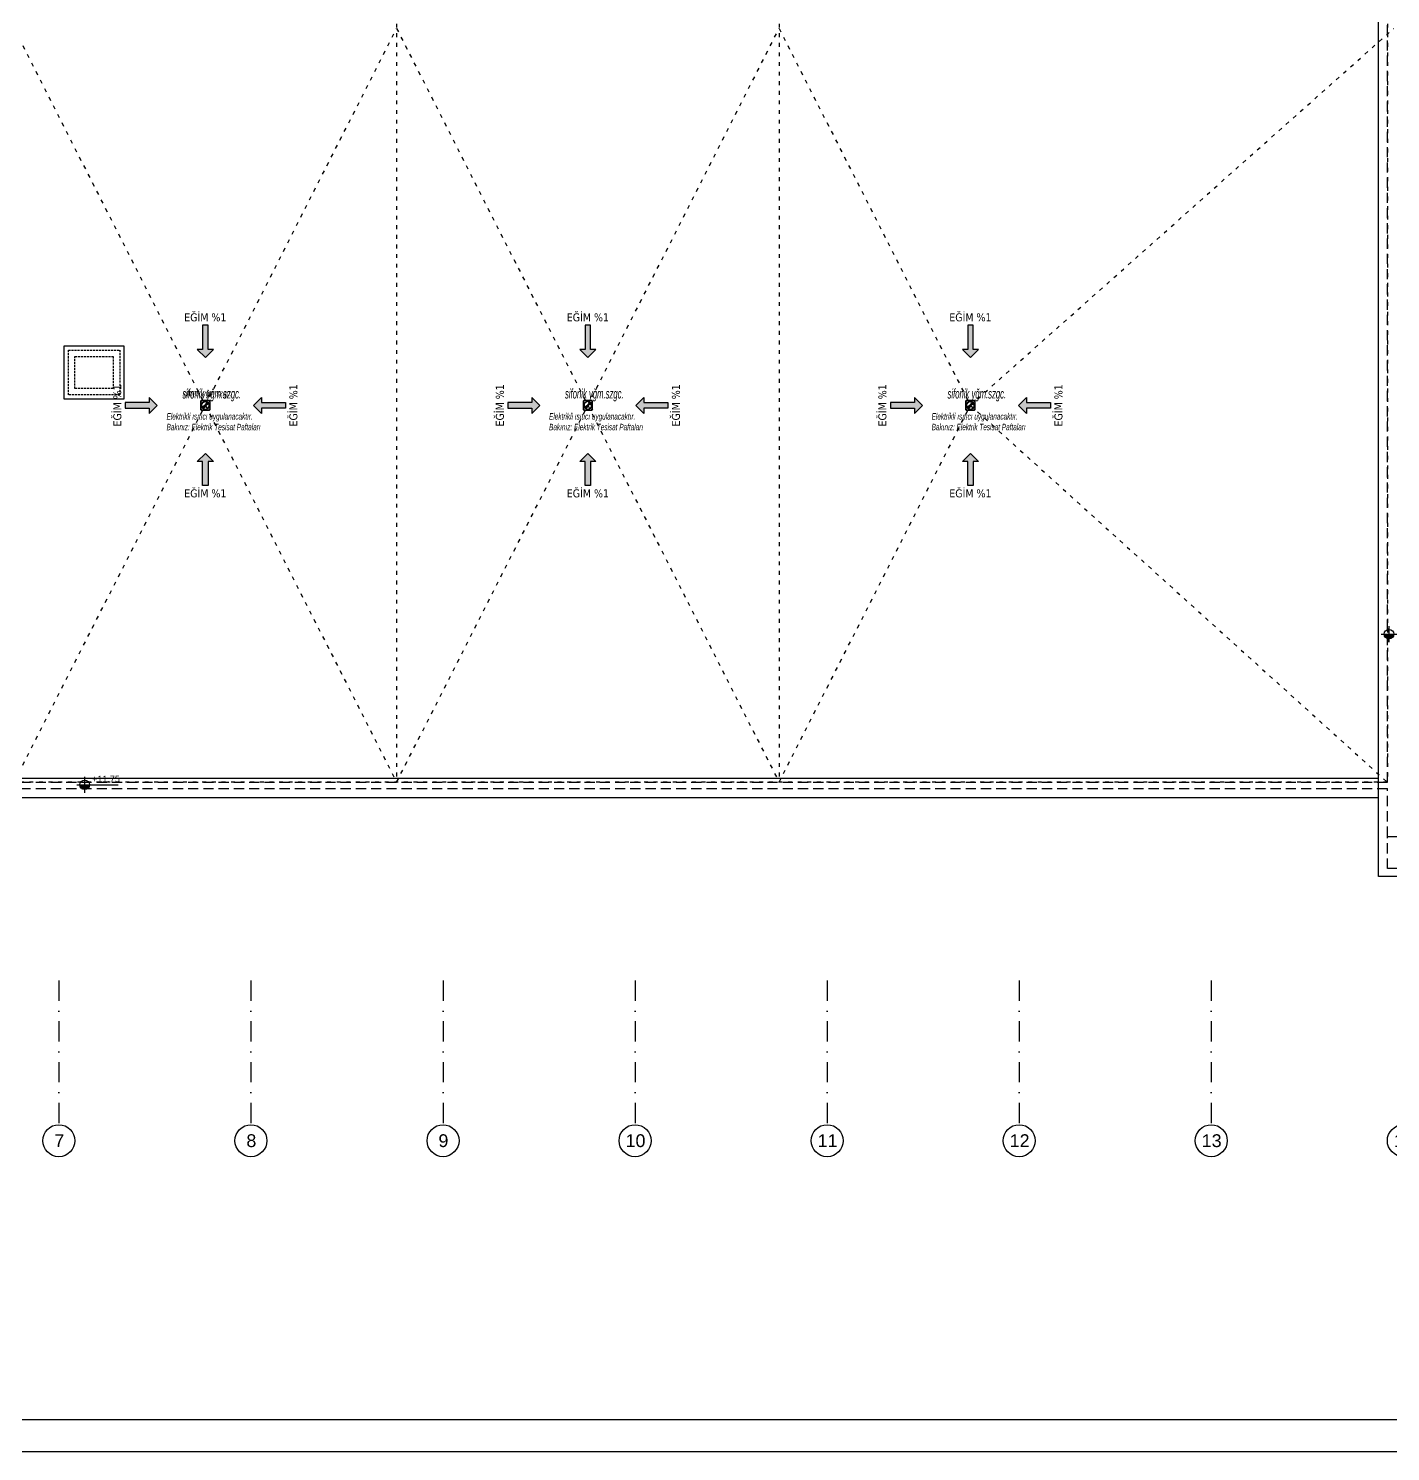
# Model space of a CAD drawing. Header units: centimetres. Extents: x 372964 to 529194, y 28783 to 59011.
# Drawn here: x 382005 to 386260, y 30011 to 34458 of the extents above; entities that cross this region are included whole.
import ezdxf
from ezdxf.enums import TextEntityAlignment as Align

# ---------------------------------------------------------------- set-up
doc = ezdxf.new("R2010")
doc.units = ezdxf.units.CM
for name, pattern in [('ACAD_ISO03W100', [30, 12, -18]), ('DASHDOT', [25.4, 12.7, -6.35, 0, -6.35]), ('HIDDEN', [9.525, 6.35, -3.175])]:
    doc.linetypes.add(name, pattern=pattern)
doc.layers.get('0').update_dxf_attribs({"lineweight": 9})
for name, color, linetype, lineweight in [('0-KRCN-MİMARİ-220526', 8, 'Continuous', 9), ('0-KRCN-SHT-YAZI-ÇAP-PİSSU', 41, 'Continuous', 30), ('0-KRCN-Z-ANTET', 71, 'Continuous', 30), ('GEB-BEZUG', 8, 'Continuous', 25)]:
    doc.layers.add(name, color=color, linetype=linetype, lineweight=lineweight)
for name, color, linetype in [('AS_GOR', 8, 'Continuous'), ('AS_OLC_AKS', 8, 'Continuous'), ('AS_SMB_KOT', 8, 'Continuous'), ('AS_TA_HIDDEN', 8, 'HIDDEN'), ('AS_TES_SUZGEC', 171, 'Continuous'), ('AS_YAZI_EGIM', 8, 'Continuous')]:
    doc.layers.add(name, color=color, linetype=linetype)
doc.styles.add('_yazı-50', font='arial.ttf')
doc.styles.add('TAHOMA', font='tahoma.ttf')
doc.styles.add('ÇAP-2', font='ARIALNBI.TTF')

# ---------------------------------------------------------------- blocks, each defined once
blk = doc.blocks.new('axis baloon')
blk.add_circle((0, 0), 50)
at = {"style": '_yazı-50'}
blk.add_attdef('AXE', text='', height=40, dxfattribs=at).set_placement((0, 0), align=Align.MIDDLE_CENTER)
blk = doc.blocks.new('Aks_P')
at = {"layer": 'AS_OLC_AKS', "linetype": 'DASHDOT', "ltscale": 5}
for points in [[(4020, -5300), (4020, -5750)], [(4620, -5300), (4620, -5750)], [(5220, -5300), (5220, -5750)], [(5820, -5300), (5820, -5750)], [(6420, -5300), (6420, -5750)], [(7020, -5300), (7020, -5750)], [(7620, -5300), (7620, -5750)]]:
    blk.add_lwpolyline(points, dxfattribs=at)
at = {"layer": 'AS_OLC_AKS'}
ref = blk.add_blockref('axis baloon', (4020, -5800), dxfattribs=at)
ref.add_attrib('AXE', '7', dxfattribs={"layer": '0', "height": 40, "style": '_yazı-50'}).set_placement((4021.3, -5800), align=Align.MIDDLE_CENTER)
ref = blk.add_blockref('axis baloon', (4620, -5800), dxfattribs=at)
ref.add_attrib('AXE', '8', dxfattribs={"layer": '0', "height": 40, "style": '_yazı-50'}).set_placement((4621.3, -5800), align=Align.MIDDLE_CENTER)
ref = blk.add_blockref('axis baloon', (5220, -5800), dxfattribs=at)
ref.add_attrib('AXE', '9', dxfattribs={"layer": '0', "height": 40, "style": '_yazı-50'}).set_placement((5221.3, -5800), align=Align.MIDDLE_CENTER)
ref = blk.add_blockref('axis baloon', (5820, -5800), dxfattribs=at)
ref.add_attrib('AXE', '10', dxfattribs={"layer": '0', "height": 40, "style": '_yazı-50'}).set_placement((5821.3, -5800), align=Align.MIDDLE_CENTER)
ref = blk.add_blockref('axis baloon', (6420, -5800), dxfattribs=at)
ref.add_attrib('AXE', '11', dxfattribs={"layer": '0', "height": 40, "style": '_yazı-50'}).set_placement((6421.3, -5800), align=Align.MIDDLE_CENTER)
ref = blk.add_blockref('axis baloon', (7020, -5800), dxfattribs=at)
ref.add_attrib('AXE', '12', dxfattribs={"layer": '0', "height": 40, "style": '_yazı-50'}).set_placement((7021.3, -5800), align=Align.MIDDLE_CENTER)
ref = blk.add_blockref('axis baloon', (7620, -5800), dxfattribs=at)
ref.add_attrib('AXE', '13', dxfattribs={"layer": '0', "height": 40, "style": '_yazı-50'}).set_placement((7621.3, -5800), align=Align.MIDDLE_CENTER)
ref = blk.add_blockref('axis baloon', (8220, -5800), dxfattribs=at)
ref.add_attrib('AXE', '14', dxfattribs={"layer": '0', "height": 40, "style": '_yazı-50'}).set_placement((8221.3, -5800), align=Align.MIDDLE_CENTER)
blk = doc.blocks.new('STR_R')
at = {"layer": 'AS_TA_HIDDEN', "linetype": 'HIDDEN', "ltscale": 5}
for p, q in [((8050, -4680), (8050, -1945)), ((-30, -4680), (8050, -4680)), ((-30, -4700), (8050, -4700)), ((8070, -4950), (8050, -4950))]:
    blk.add_line(p, q, dxfattribs=at)
at = {"layer": 'AS_TA_HIDDEN'}
for points in [[(3930, -3330), (4090, -3330), (4090, -3470), (3930, -3470)], [(3950, -3350), (4070, -3350), (4070, -3450), (3950, -3450)]]:
    blk.add_lwpolyline(points, close=True, dxfattribs=at)
at = {"layer": 'AS_TA_HIDDEN', "linetype": 'HIDDEN', "ltscale": 5}
for points in [[(8050, -4850), (8050, -4700)], [(8050, -4950), (8050, -4850), (8150, -4850), (8150, -4950), (8070, -4950)]]:
    blk.add_lwpolyline(points, dxfattribs=at)
blk = doc.blocks.new('OPK-03-1_RD')
at = {"layer": 'AS_GOR'}
for points in [[(222, -1778), (222, -2222), (-78, -2222), (-78, -4978), (28, -4978), (28, -4728), (8022, -4728)], [(283, -1778), (283, -2283), (-17, -2283), (-17, -4667), (8022, -4667)], [(8178, -4975), (8022, -4975), (8022, -1932), (8083, -1932)]]:
    blk.add_lwpolyline(points, dxfattribs=at)
blk.add_lwpolyline([(3917, -3317), (4103, -3317), (4103, -3483), (3917, -3483)], close=True, dxfattribs=at)
blk.add_blockref('STR_R', (0, 0))
at = {"layer": 'AS_OLC_AKS'}
blk.add_blockref('Aks_P', (-120, 0), dxfattribs=at)
blk = doc.blocks.new('Einfügepunkt')
at = {"layer": 'GEB-BEZUG'}
for p, q in [((-1, -1), (1, 1)), ((-1, 1), (1, -1))]:
    blk.add_line(p, q, dxfattribs=at)
blk = doc.blocks.new('sifonik-suzgec')
at = {"layer": 'AS_TES_SUZGEC', "ltscale": 25}
for p, q in [((-15, 13), (-13, 15)), ((-15, 13), (-15, -13)), ((-12.9, 0.2), (-13.1, 0)), ((13, 15), (-13, 15)), ((-12.9, 0.2), (-12.2, 0.2)), ((-12.4, 3.5), (-12.6, 3.4)), ((-12.6, 3.4), (-12.5, 3.2)), ((-12.6, 3.4), (-11.9, 3.2)), ((-12.5, 3.2), (-11.8, 3)), ((-12.4, 3.5), (-11.7, 3.3)), ((-12.3, 0), (-12.2, 0.2)), ((-12.2, 0.2), (-11.8, 0.2)), ((-11.9, 3.2), (-11.7, 3.3)), ((-11.8, 3), (-11.9, 3.2)), ((-11.4, 2.9), (-11.8, 3)), ((-11.7, 3.3), (-11.3, 3.2)), ((-10.5, 1.6), (-11.7, 1.7)), ((-11.7, 1.4), (-10.6, 1.2)), ((-11.1, 6.6), (-11.3, 6.5)), ((-11.3, 6.5), (-11.3, 6.3)), ((-11.3, 6.5), (-10.7, 6.2)), ((-11.3, 6.3), (-10.6, 5.9)), ((-11.1, 6.6), (-10.4, 6.2)), ((-11, 4.3), (-9.9, 3.9)), ((-9.8, 4.2), (-10.8, 4.7)), ((-10.7, 6.2), (-10.4, 6.2)), ((-10.6, 5.9), (-10.7, 6.2)), ((-10.3, 5.7), (-10.6, 5.9)), ((-10.6, 1.2), (-10.5, 1.6)), ((-10.4, 6.2), (-10.1, 6.1)), ((-9.9, 3.9), (-9.8, 4.2)), ((-9.5, 7), (-8.5, 6.3)), ((-8.3, 6.6), (-9.3, 7.3)), ((-9.2, 9.2), (-9.2, 9)), ((-9, 9.2), (-9.2, 9.2)), ((-9.2, 9.2), (-8.7, 8.7)), ((-9.2, 9), (-8.7, 8.5)), ((-9, 9.2), (-8.5, 8.7)), ((-8.7, 8.7), (-8.5, 8.7)), ((-8.7, 8.5), (-8.7, 8.7)), ((-8.5, 8.2), (-8.7, 8.5)), ((-8.5, 8.7), (-8.2, 8.5)), ((-8.5, 6.3), (-8.3, 6.6)), ((-7.3, 9.3), (-6.6, 8.3)), ((-6.3, 8.5), (-7, 9.5)), ((-6.5, 11.3), (-6.6, 11.1)), ((-6.6, 11.1), (-6.2, 10.4)), ((-6.6, 8.3), (-6.3, 8.5)), ((-6.5, 11.3), (-6.2, 10.7)), ((-6.3, 11.3), (-6.5, 11.3)), ((-6.3, 11.3), (-5.9, 10.6)), ((-6.2, 10.7), (-5.9, 10.6)), ((-6.2, 10.4), (-6.2, 10.7)), ((-6.1, 10.1), (-6.2, 10.4)), ((-5.9, 10.6), (-5.7, 10.3)), ((-4.7, 10.8), (-4.2, 9.8)), ((-3.9, 9.9), (-4.3, 11)), ((-4.2, 9.8), (-3.9, 9.9)), ((-3.4, 12.6), (-3.5, 12.4)), ((-3.5, 12.4), (-3.3, 11.7)), ((-3.4, 12.6), (-3.2, 11.9)), ((-3.2, 12.5), (-3.4, 12.6)), ((-3.3, 11.7), (-3.2, 11.9)), ((-3.2, 11.3), (-3.3, 11.7)), ((-0.6, 0.6), (-3.3, -1.2)), ((-3.3, -1.3), (-0.5, 0.5)), ((-3.2, 12.5), (-3, 11.8)), ((-3.2, 11.9), (-3, 11.8)), ((-3, 11.8), (-2.9, 11.4)), ((-1.7, 11.7), (-1.6, 10.5)), ((-1.6, 10.5), (-1.2, 10.6)), ((-1.2, 10.6), (-1.4, 11.7)), ((1.8, 4.2), (-0.6, 0.6)), ((-0.6, 0.6), (-0.5, 0.5)), ((-0.5, 0.5), (1.8, 4.1)), ((-0.5, 0.5), (0, 0)), ((0, 13.1), (-0.2, 12.9)), ((-0.2, 12.9), (-0.2, 12.2)), ((-0.2, 12.2), (0, 12.3)), ((-0.2, 11.8), (-0.2, 12.2)), ((0, 13.1), (0, 12.3)), ((0.2, 12.9), (0, 13.1)), ((0, 12.3), (0.2, 12.2)), ((0, 0), (2.6, 2.6)), ((0, 0), (0, 0.2)), ((0.2, 12.9), (0.2, 12.2)), ((0.2, 12.2), (0.2, 11.8)), ((3.3, 1.3), (0.5, -0.5)), ((0.6, -0.6), (3.3, 1.2)), ((1.4, 11.7), (1.2, 10.6)), ((1.2, 10.6), (1.6, 10.5)), ((1.6, 10.5), (1.7, 11.7)), ((1.9, 4.3), (1.8, 4.2)), ((1.8, 4.2), (1.8, 4.1)), ((1.8, 4.2), (1.8, 4.2)), ((1.8, 4.1), (1.8, 4.2)), ((2.6, 2.6), (1.8, 4.2)), ((1.8, 4.1), (2.6, 2.6)), ((3.8, 7.3), (1.9, 4.3)), ((1.9, 4.3), (3.9, 7.2)), ((1.9, 4.2), (1.9, 4.3)), ((1.9, 4.3), (1.9, 4.2)), ((1.9, 4.3), (1.9, 4.3)), ((2.7, 2.7), (1.9, 4.3)), ((1.9, 4.2), (2.7, 2.7)), ((2.6, 2.6), (2.6, 2.6)), ((2.6, 2.6), (2.6, 2.6)), ((2.6, 2.6), (3.3, 1.3)), ((3.3, 1.3), (2.6, 2.6)), ((2.7, 2.7), (7.7, 7.7)), ((2.7, 2.7), (2.7, 2.7)), ((2.7, 2.7), (2.7, 2.7)), ((2.7, 2.7), (3.4, 1.4)), ((3.4, 1.4), (2.7, 2.7)), ((2.9, 11.4), (3, 11.8)), ((3.2, 12.5), (3, 11.8)), ((3, 11.8), (3.2, 11.9)), ((3.4, 12.6), (3.2, 11.9)), ((3.4, 12.6), (3.2, 12.5)), ((3.2, 11.9), (3.3, 11.7)), ((3.3, 11.7), (3.2, 11.3)), ((3.5, 12.4), (3.3, 11.7)), ((3.3, 1.2), (3.5, 1.3)), ((3.3, 1.3), (3.3, 1.3)), ((3.3, 1.2), (3.3, 1.3)), ((3.3, 1.3), (3.3, 1.2)), ((3.5, 12.4), (3.4, 12.6)), ((7.2, 3.9), (3.4, 1.4)), ((3.4, 1.4), (3.4, 1.4)), ((3.5, 1.3), (3.4, 1.4)), ((3.4, 1.4), (3.5, 1.3)), ((3.5, 1.3), (7.3, 3.8)), ((3.8, 7.3), (4.1, 7.7)), ((4.3, 11), (3.9, 9.9)), ((3.9, 9.9), (4.2, 9.8)), ((4.1, 7.7), (5.7, 10.3)), ((4.2, 9.8), (4.7, 10.8)), ((5.7, 10.3), (5.9, 10.5)), ((6.3, 11.3), (5.9, 10.5)), ((5.9, 10.5), (6.1, 10.6)), ((6.5, 11.3), (6.1, 10.6)), ((6.1, 10.6), (6.2, 10.3)), ((6.2, 10.3), (6.1, 10.1)), ((6.6, 11.1), (6.2, 10.3)), ((6.5, 11.3), (6.3, 11.3)), ((6.6, 11.1), (6.5, 11.3)), ((6.6, 9.8), (6.8, 9.9)), ((7.2, 9.3), (7.4, 9.5)), ((7.7, 4.1), (7.3, 3.8)), ((7.7, 9.2), (7.6, 9.1)), ((7.7, 7.7), (8.6, 8.6)), ((7.7, 4.1), (10.3, 5.7)), ((10.3, 5.8), (7.9, 4.3)), ((8.2, 8.5), (8.4, 8.6)), ((9, 9.2), (8.4, 8.6)), ((8.4, 8.6), (8.6, 8.6)), ((8.6, 8.4), (8.5, 8.2)), ((9.2, 9.2), (8.6, 8.6)), ((9.2, 9), (8.6, 8.4)), ((8.6, 8.6), (8.6, 8.4)), ((9.2, 9.2), (9, 9.2)), ((9.1, 7.6), (9.2, 7.7)), ((9.2, 9), (9.2, 9.2)), ((9.3, 7.2), (9.5, 7.4)), ((9.9, 6.8), (9.8, 6.6)), ((10.1, 6.1), (10.3, 6.2)), ((11.1, 6.6), (10.3, 6.2)), ((10.3, 6.2), (10.6, 6.1)), ((10.5, 6), (10.3, 5.8)), ((10.3, 5.7), (10.5, 5.9)), ((10.3, 5.8), (10.3, 5.7)), ((11.3, 6.3), (10.5, 5.9)), ((10.6, 6.1), (10.5, 6)), ((10.5, 5.9), (10.5, 6)), ((11.3, 6.5), (10.6, 6.1)), ((11.3, 6.5), (11.1, 6.6)), ((11.3, 6.3), (11.3, 6.5)), ((11.7, 3.3), (11.3, 3.2)), ((11.4, 2.9), (11.8, 3)), ((12.4, 3.5), (11.7, 3.3)), ((11.9, 3.2), (11.7, 3.3)), ((11.8, 3), (11.9, 3.2)), ((12.5, 3.2), (11.8, 3)), ((12.2, 0.2), (11.8, 0.2)), ((12.6, 3.4), (11.9, 3.2)), ((12.3, 0), (12.2, 0.2)), ((12.9, 0.2), (12.2, 0.2)), ((12.6, 3.4), (12.4, 3.5)), ((12.5, 3.2), (12.6, 3.4)), ((13.1, 0), (12.9, 0.2)), ((13, 15), (15, 13)), ((15, -13), (15, 13)), ((-13, -15), (-15, -13)), ((-13.1, 0), (-12.9, -0.2)), ((-13.1, 0), (-12.3, 0)), ((-13, -15), (13, -15)), ((-12.9, -0.2), (-12.2, -0.2)), ((-12.5, -3.2), (-12.6, -3.4)), ((-12.6, -3.4), (-11.9, -3.2)), ((-12.6, -3.4), (-12.4, -3.5)), ((-12.5, -3.2), (-11.8, -3)), ((-12.4, -3.5), (-11.7, -3.3)), ((-12.2, -0.2), (-12.3, 0)), ((-11.8, -0.2), (-12.2, -0.2)), ((-11.9, -3.2), (-11.8, -3)), ((-11.7, -3.3), (-11.9, -3.2)), ((-11.8, -3), (-11.4, -2.9)), ((-10.6, -1.2), (-11.7, -1.4)), ((-11.7, -1.7), (-10.5, -1.6)), ((-11.3, -3.2), (-11.7, -3.3)), ((-11.3, -6.3), (-10.5, -5.9)), ((-11.3, -6.5), (-10.6, -6.1)), ((-11.3, -6.3), (-11.3, -6.5)), ((-11.3, -6.5), (-11.1, -6.6)), ((-11.1, -6.6), (-10.3, -6.2)), ((-9.9, -3.9), (-11, -4.3)), ((-10.8, -4.7), (-9.8, -4.2)), ((-10.5, -1.6), (-10.6, -1.2)), ((-10.6, -6.1), (-10.5, -5.9)), ((-10.3, -6.2), (-10.6, -6.1)), ((-10.5, -5.9), (-10.3, -5.7)), ((-10.3, -5.7), (-7.7, -4.1)), ((-10.1, -6.1), (-10.3, -6.2)), ((-9.8, -4.2), (-9.9, -3.9)), ((-9.9, -6.8), (-9.8, -6.6)), ((-9.3, -7.2), (-9.5, -7.4)), ((-9.1, -7.6), (-9.2, -7.7)), ((-9.2, -9), (-8.6, -8.4)), ((-9.2, -9.2), (-8.6, -8.6)), ((-9.2, -9), (-9.2, -9.2)), ((-9.2, -9.2), (-9, -9.2)), ((-9, -9.2), (-8.4, -8.6)), ((-8.6, -8.6), (-7.7, -7.7)), ((-8.6, -8.4), (-8.5, -8.2)), ((-8.6, -8.6), (-8.6, -8.4)), ((-8.4, -8.6), (-8.6, -8.6)), ((-8.2, -8.5), (-8.4, -8.6)), ((-7.7, -7.7), (-2.7, -2.7)), ((-7.7, -4.1), (-7.3, -3.8)), ((-7.7, -9.2), (-7.6, -9.1)), ((-7.2, -9.3), (-7.4, -9.5)), ((-3.5, -1.3), (-7.3, -3.8)), ((-7.3, -3.9), (-3.4, -1.4)), ((-6.6, -9.8), (-6.8, -9.9)), ((-6.6, -11.1), (-6.2, -10.3)), ((-6.6, -11.1), (-6.5, -11.3)), ((-6.5, -11.3), (-6.1, -10.6)), ((-6.5, -11.3), (-6.3, -11.3)), ((-6.3, -11.3), (-5.9, -10.5)), ((-6.2, -10.3), (-6.1, -10.1)), ((-6.1, -10.6), (-6.2, -10.3)), ((-6, -10.5), (-6.1, -10.6)), ((-5.8, -10.3), (-6, -10.5)), ((-6, -10.5), (-5.9, -10.5)), ((-5.9, -10.5), (-5.7, -10.3)), ((-4.3, -7.9), (-5.8, -10.3)), ((-5.7, -10.3), (-5.8, -10.3)), ((-5.7, -10.3), (-4.1, -7.7)), ((-3.8, -7.3), (-4.1, -7.7)), ((-1.9, -4.3), (-3.9, -7.3)), ((-3.8, -7.3), (-1.9, -4.3)), ((-3.3, -1.2), (-3.5, -1.3)), ((-3.5, -1.3), (-3.4, -1.4)), ((-3.4, -1.4), (-3.5, -1.3)), ((-3.5, -12.4), (-3.3, -11.7)), ((-3.5, -12.4), (-3.4, -12.6)), ((-3.4, -1.4), (-3.4, -1.4)), ((-2.7, -2.7), (-3.4, -1.4)), ((-3.4, -1.4), (-2.7, -2.7)), ((-3.4, -12.6), (-3.2, -11.9)), ((-3.4, -12.6), (-3.2, -12.5)), ((-3.3, -1.3), (-3.3, -1.2)), ((-3.3, -1.2), (-3.3, -1.3)), ((-3.3, -1.3), (-3.3, -1.3)), ((-2.6, -2.6), (-3.3, -1.3)), ((-3.3, -1.3), (-2.6, -2.6)), ((-3.2, -11.3), (-3.3, -11.7)), ((-3.3, -11.7), (-3.2, -11.9)), ((-3.2, -11.9), (-3, -11.8)), ((-3.2, -12.5), (-3, -11.8)), ((-3, -11.8), (-2.9, -11.4)), ((-2.7, -2.7), (-2.7, -2.7)), ((-2.7, -2.7), (-1.9, -4.3)), ((-1.9, -4.2), (-2.7, -2.7)), ((-2.7, -2.7), (-2.7, -2.7)), ((-2.6, -2.6), (0, 0)), ((-2.6, -2.6), (-2.6, -2.6)), ((-2.6, -2.6), (-1.8, -4.2)), ((-1.8, -4.1), (-2.6, -2.6)), ((-2.6, -2.6), (-2.6, -2.6)), ((-1.9, -4.3), (-1.8, -4.2)), ((-1.9, -4.2), (-1.9, -4.3)), ((-1.9, -4.3), (-1.9, -4.2)), ((-1.9, -4.3), (-1.9, -4.3)), ((0.5, -0.5), (-1.8, -4.1)), ((-1.8, -4.2), (0.6, -0.6)), ((-1.8, -4.2), (-1.8, -4.1)), ((-1.8, -4.1), (-1.8, -4.2)), ((-1.8, -4.2), (-1.8, -4.2)), ((0, 0), (-0.3, 0)), ((-0.2, -11.8), (-0.2, -12.2)), ((-0.2, -12.2), (0, -12.3)), ((-0.2, -12.9), (-0.2, -12.2)), ((-0.2, -12.9), (0, -13.1)), ((0, 0), (0.5, -0.5)), ((0, 0), (0.2, 0)), ((0, 0), (0, -0.3)), ((0, -12.3), (0.2, -12.2)), ((0, -13.1), (0, -12.3)), ((0, -13.1), (0.2, -12.9)), ((0.2, -12.2), (0.2, -11.8)), ((0.2, -12.9), (0.2, -12.2)), ((0.6, -0.6), (0.5, -0.5)), ((2.9, -11.4), (3, -11.8)), ((3, -11.8), (3.2, -11.9)), ((3.2, -12.5), (3, -11.8)), ((3.3, -11.7), (3.2, -11.3)), ((3.2, -11.9), (3.3, -11.7)), ((3.4, -12.6), (3.2, -11.9)), ((3.2, -12.5), (3.4, -12.6)), ((3.5, -12.4), (3.3, -11.7)), ((3.4, -12.6), (3.5, -12.4)), ((5.7, -10.3), (5.9, -10.6)), ((5.9, -10.6), (6.2, -10.7)), ((6.3, -11.3), (5.9, -10.6)), ((6.2, -10.4), (6.1, -10.1)), ((6.2, -10.7), (6.2, -10.4)), ((6.6, -11.1), (6.2, -10.4)), ((6.5, -11.3), (6.2, -10.7)), ((6.3, -11.3), (6.5, -11.3)), ((6.5, -11.3), (6.6, -11.1)), ((8.2, -8.5), (8.5, -8.7)), ((8.7, -8.5), (8.5, -8.2)), ((8.5, -8.7), (8.7, -8.7)), ((9, -9.2), (8.5, -8.7)), ((8.7, -8.7), (8.7, -8.5)), ((9.2, -9), (8.7, -8.5)), ((9.2, -9.2), (8.7, -8.7)), ((9, -9.2), (9.2, -9.2)), ((9.2, -9.2), (9.2, -9)), ((10.1, -6.1), (10.4, -6.2)), ((10.6, -5.9), (10.3, -5.7)), ((10.4, -6.2), (10.7, -6.2)), ((11.1, -6.6), (10.4, -6.2)), ((10.7, -6.2), (10.6, -5.9)), ((11.3, -6.3), (10.6, -5.9)), ((11.3, -6.5), (10.7, -6.2)), ((11.1, -6.6), (11.3, -6.5)), ((11.3, -3.2), (11.7, -3.3)), ((11.3, -6.5), (11.3, -6.3)), ((11.8, -3), (11.4, -2.9)), ((11.7, -3.3), (11.9, -3.2)), ((12.4, -3.5), (11.7, -3.3)), ((11.8, -0.2), (12.2, -0.2)), ((11.9, -3.2), (11.8, -3)), ((12.5, -3.2), (11.8, -3)), ((12.6, -3.4), (11.9, -3.2)), ((12.2, -0.2), (12.3, 0)), ((12.9, -0.2), (12.2, -0.2)), ((13.1, 0), (12.3, 0)), ((12.4, -3.5), (12.6, -3.4)), ((12.6, -3.4), (12.5, -3.2)), ((12.9, -0.2), (13.1, 0)), ((15, -13), (13, -15))]:
    blk.add_line(p, q, dxfattribs=at)
for centre, radius in [((0, 0), 13.1), ((-12.5, 12.5), 0.3), ((12.5, 12.5), 0.3), ((-12.5, -12.5), 0.3), ((12.5, -12.5), 0.3)]:
    blk.add_circle(centre, radius, dxfattribs=at)
for centre, radius, start, end in [((0, 0), 12.9, 165.8007, 179.1993), ((0, 0), 12.6, 165.8198, 179.1802), ((0, 0), 12.9, 150.8007, 164.1993), ((0, 0), 12.6, 150.8198, 164.1802), ((0, 0), 12.1, 165.8539, 179.1461), ((0, 0), 12, 165.8607, 179.1393), ((0, 0), 11.8, 165.8753, 179.1247), ((0, 0), 11.8, 171.6247, 173.3753), ((0, 0), 12.1, 150.8539, 164.1461), ((0, 0), 12, 150.8607, 164.1393), ((0, 0), 11.8, 150.8753, 164.1247), ((0, 0), 12.9, 135.8007, 149.1993), ((0, 0), 11.8, 156.6247, 158.3753), ((0, 0), 12.6, 135.8198, 149.1802), ((0, 0), 12.1, 135.8539, 149.1461), ((0, 0), 12, 135.8607, 149.1393), ((0, 0), 11.8, 135.8753, 149.1247), ((0, 0), 11.8, 141.6247, 143.3753), ((0, 0), 12.9, 120.8007, 134.1993), ((0, 0), 12.6, 120.8198, 134.1802), ((0, 0), 12.1, 120.8539, 134.1461), ((0, 0), 12, 120.8607, 134.1393), ((0, 0), 11.8, 120.8753, 134.1247), ((0, 0), 11.8, 126.6247, 128.3753), ((0, 0), 12.9, 105.8007, 119.1993), ((0, 0), 12.6, 105.8198, 119.1802), ((0, 0), 12.1, 105.8539, 119.1461), ((0, 0), 12, 105.8607, 119.1393), ((0, 0), 11.8, 105.8753, 119.1247), ((0, 0), 11.8, 111.6247, 113.3753), ((0, 0), 12.9, 90.8007, 104.1993), ((0, 0), 12.6, 90.8198, 104.1802), ((0, 0), 12.1, 90.8539, 104.1461), ((0, 0), 12, 90.8607, 104.1393), ((0, 0), 11.8, 90.8753, 104.1247), ((0, 0), 11.8, 96.6247, 98.3753), ((0, 0), 12.9, 75.8007, 89.1993), ((0, 0), 12.6, 75.8198, 89.1802), ((0, 0), 12.1, 75.8539, 89.1461), ((0, 0), 12, 75.8607, 89.1393), ((0, 0), 11.8, 75.8753, 89.1247), ((0, 0), 11.8, 81.6247, 83.3753), ((0, 0), 11.8, 60.8753, 74.1247), ((0, 0), 12.1, 60.8539, 74.1461), ((0, 0), 12, 60.8607, 74.1393), ((0, 0), 12.6, 60.8198, 74.1802), ((0, 0), 12.9, 60.8007, 74.1993), ((5.9, 5.9), 2.58, 45, 135.7807), ((0, 0), 11.8, 66.6247, 68.3753), ((0, 0), 11.8, 45.8753, 59.1247), ((0, 0), 12.1, 45.8539, 59.1461), ((0, 0), 12, 55.6693, 59.1393), ((0, 0), 12.6, 45.8198, 59.1802), ((0, 0), 12.9, 45.8007, 59.1993), ((0, 0), 12, 52.1808, 55.6693), ((0, 0), 12, 45.8607, 50.069), ((5.9, 5.9), 2.58, 321.1789, 45), ((5.9, 5.9), 2.58, 314.2193, 321.1789), ((0, 0), 11.8, 30.8753, 44.1247), ((0, 0), 12, 39.931, 44.1393), ((0, 0), 12.1, 30.8539, 44.1461), ((0, 0), 12.6, 30.8198, 44.1802), ((0, 0), 12.9, 30.8007, 44.1993), ((0, 0), 12, 34.3307, 37.8192), ((0, 0), 12, 30.8607, 34.3307), ((0, 0), 11.8, 15.8753, 29.1247), ((0, 0), 12, 15.8607, 29.1393), ((0, 0), 12.1, 15.8539, 29.1461), ((0, 0), 12.6, 15.8198, 29.1802), ((0, 0), 12.9, 15.8007, 29.1993), ((0, 0), 11.8, 0.8753, 14.1247), ((0, 0), 12, 0.8607, 14.1393), ((0, 0), 12.1, 0.8539, 14.1461), ((0, 0), 12.6, 0.8198, 14.1802), ((0, 0), 12.9, 0.8007, 14.1993), ((0, 0), 12.9, 180.8007, 194.1993), ((0, 0), 12.6, 180.8198, 194.1802), ((0, 0), 12.9, 195.8007, 209.1993), ((0, 0), 12.1, 180.8539, 194.1461), ((0, 0), 12.6, 195.8198, 209.1802), ((0, 0), 12, 180.8607, 194.1393), ((0, 0), 11.8, 180.8753, 194.1247), ((0, 0), 11.8, 186.6247, 188.3753), ((0, 0), 12.1, 195.8539, 209.1461), ((0, 0), 12, 195.8607, 209.1393), ((0, 0), 11.8, 195.8753, 209.1247), ((0, 0), 12.9, 210.8007, 224.1993), ((0, 0), 11.8, 201.6247, 203.3753), ((0, 0), 12.6, 210.8198, 224.1802), ((0, 0), 12.1, 210.8539, 224.1461), ((0, 0), 12, 210.8607, 214.3307), ((0, 0), 11.8, 210.8753, 224.1247), ((0, 0), 12, 214.3307, 217.8192), ((0, 0), 12, 219.931, 224.1393), ((0, 0), 12.9, 225.8007, 239.1993), ((0, 0), 12.6, 225.8198, 239.1802), ((-5.9, -5.9), 2.58, 134.2193, 225), ((0, 0), 12, 225.8607, 230.069), ((0, 0), 12.1, 225.8539, 239.1461), ((0, 0), 11.8, 225.8753, 239.1247), ((-5.9, -5.9), 2.58, 225, 308.8211), ((0, 0), 12, 232.1808, 235.6693), ((0, 0), 12, 235.6693, 239.1393), ((0, 0), 12.9, 240.8007, 254.1993), ((0, 0), 12.6, 240.8198, 254.1802), ((0, 0), 12.1, 240.8539, 254.1461), ((0, 0), 12, 240.8607, 254.1393), ((0, 0), 11.8, 240.8753, 254.1247), ((-5.9, -5.9), 2.58, 308.8211, 315.7807), ((0, 0), 12.9, 255.8007, 269.1993), ((0, 0), 12.6, 255.8198, 269.1802), ((0, 0), 12.1, 255.8539, 269.1461), ((0, 0), 11.8, 255.8753, 269.1247), ((0, 0), 12, 255.8607, 269.1393), ((0, 0), 11.8, 270.8753, 284.1247), ((0, 0), 12, 270.8607, 284.1393), ((0, 0), 12.1, 270.8539, 284.1461), ((0, 0), 12.6, 270.8198, 284.1802), ((0, 0), 12.9, 270.8007, 284.1993), ((0, 0), 11.8, 285.8753, 299.1247), ((0, 0), 12, 285.8607, 299.1393), ((0, 0), 12.1, 285.8539, 299.1461), ((0, 0), 12.6, 285.8198, 299.1802), ((0, 0), 12.9, 285.8007, 299.1993), ((0, 0), 11.8, 300.8753, 314.1247), ((0, 0), 12, 300.8607, 314.1393), ((0, 0), 12.1, 300.8539, 314.1461), ((0, 0), 12.6, 300.8198, 314.1802), ((0, 0), 12.9, 300.8007, 314.1993), ((0, 0), 11.8, 315.8753, 329.1247), ((0, 0), 12, 315.8607, 329.1393), ((0, 0), 12.1, 315.8539, 329.1461), ((0, 0), 12.6, 315.8198, 329.1802), ((0, 0), 12.9, 315.8007, 329.1993), ((0, 0), 11.8, 330.8753, 344.1247), ((0, 0), 12, 330.8607, 344.1393), ((0, 0), 12.1, 330.8539, 344.1461), ((0, 0), 12.6, 330.8198, 344.1802), ((0, 0), 12.9, 330.8007, 344.1993), ((0, 0), 11.8, 345.8753, 359.1247), ((0, 0), 12, 345.8607, 359.1393), ((0, 0), 12.1, 345.8539, 359.1461), ((0, 0), 12.6, 345.8198, 359.1802), ((0, 0), 12.9, 345.8007, 359.1993)]:
    blk.add_arc(centre, radius, start, end, dxfattribs=at)
for points, knots in [([(7.7, 7.7), (7.6, 7.8), (7.5, 7.9), (7.1, 8.2), (6.8, 8.3), (6.2, 8.4), (5.9, 8.5), (5.6, 8.4), (5.4, 8.4), (5.2, 8.3), (4.7, 8.2), (4.6, 8.1), (4.3, 7.9), (4.1, 7.7), (3.9, 7.5), (3.9, 7.4), (3.8, 7.3)], [-0.783062, -0.783062, -0.783062, -0.783062, -0.634163, -0.634163, -0.192454, -0.192454, 0.106051, 0.106051, 0.106051, 0.404556, 0.404556, 0.625445, 0.625445, 0.846335, 0.846335, 0.994853, 0.994853, 0.994853, 0.994853]), ([(3.8, 7.3), (3.8, 7.3), (3.8, 7.3), (3.8, 7.3), (3.8, 7.3), (3.8, 7.3)], [0.994853329, 0.994853329, 0.994853329, 0.994853329, 0.995833954, 0.995833954, 0.996814579, 0.996814579, 0.996814579, 0.996814579]), ([(3.9, 7.3), (3.9, 7.4), (4, 7.5), (4.2, 7.7), (4.3, 7.8), (4.6, 8), (4.8, 8.1), (5.2, 8.3), (5.4, 8.3), (5.7, 8.4), (5.9, 8.4), (6.1, 8.4), (6.7, 8.3), (7.1, 8.1), (7.5, 7.8), (7.6, 7.7), (7.7, 7.7)], [-0.994853, -0.994853, -0.994853, -0.994853, -0.846335, -0.846335, -0.625445, -0.625445, -0.404556, -0.404556, -0.106051, -0.106051, -0.106051, 0.192454, 0.192454, 0.634163, 0.634163, 0.784802, 0.784802, 0.784802, 0.784802]), ([(3.9, 7.2), (3.9, 7.2), (3.9, 7.2), (3.9, 7.3), (3.9, 7.3), (3.9, 7.3)], [-0.996814579, -0.996814579, -0.996814579, -0.996814579, -0.995833954, -0.995833954, -0.994853329, -0.994853329, -0.994853329, -0.994853329]), ([(7.7, 7.7), (7.7, 7.6), (7.8, 7.5), (8, 7.2), (8.1, 7.1), (8.2, 6.7), (8.3, 6.6), (8.4, 6.1), (8.4, 5.9), (8.4, 5.7), (8.3, 5.4), (8.3, 5.2), (8, 4.6), (7.8, 4.3), (7.5, 4), (7.4, 3.9), (7.3, 3.9)], [2.356791, 2.356791, 2.356791, 2.356791, 2.50743, 2.50743, 2.728284, 2.728284, 2.949139, 2.949139, 3.247644, 3.247644, 3.247644, 3.546149, 3.546149, 3.987927, 3.987927, 4.136446, 4.136446, 4.136446, 4.136446]), ([(7.3, 3.8), (7.4, 3.9), (7.5, 3.9), (7.9, 4.3), (8.1, 4.6), (8.3, 5.2), (8.4, 5.4), (8.4, 5.6), (8.5, 5.9), (8.4, 6.2), (8.4, 6.6), (8.3, 6.8), (8.2, 7.1), (8.1, 7.3), (7.9, 7.5), (7.8, 7.6), (7.7, 7.7)], [-4.136446, -4.136446, -4.136446, -4.136446, -3.987927, -3.987927, -3.546149, -3.546149, -3.247644, -3.247644, -3.247644, -2.949139, -2.949139, -2.728284, -2.728284, -2.50743, -2.50743, -2.358531, -2.358531, -2.358531, -2.358531]), ([(7.7, 7.7), (7.7, 7.7), (7.7, 7.7), (7.7, 7.7), (7.7, 7.7), (7.7, 7.7)], [-0.1161431, -0.1161431, -0.1161431, -0.1161431, -0.0580714, -0.0580714, 0, 0, 0, 0]), ([(-7.3, -3.8), (-7.4, -3.9), (-7.5, -3.9), (-7.9, -4.3), (-8.1, -4.6), (-8.3, -5.2), (-8.4, -5.4), (-8.4, -5.6), (-8.5, -5.9), (-8.4, -6.2), (-8.4, -6.6), (-8.3, -6.8), (-8.2, -7.1), (-8.1, -7.3), (-7.9, -7.5), (-7.8, -7.6), (-7.7, -7.7)], [-4.136446, -4.136446, -4.136446, -4.136446, -3.987927, -3.987927, -3.546149, -3.546149, -3.247644, -3.247644, -3.247644, -2.949139, -2.949139, -2.728284, -2.728284, -2.50743, -2.50743, -2.358531, -2.358531, -2.358531, -2.358531]), ([(-7.7, -7.7), (-7.7, -7.6), (-7.8, -7.5), (-8, -7.2), (-8.1, -7.1), (-8.2, -6.7), (-8.3, -6.6), (-8.4, -6.1), (-8.4, -5.9), (-8.4, -5.7), (-8.3, -5.4), (-8.3, -5.2), (-8, -4.6), (-7.8, -4.3), (-7.5, -4), (-7.4, -3.9), (-7.3, -3.9)], [2.356791, 2.356791, 2.356791, 2.356791, 2.50743, 2.50743, 2.728284, 2.728284, 2.949139, 2.949139, 3.247644, 3.247644, 3.247644, 3.546149, 3.546149, 3.987927, 3.987927, 4.136446, 4.136446, 4.136446, 4.136446]), ([(-7.7, -7.7), (-7.6, -7.8), (-7.5, -7.9), (-7.1, -8.2), (-6.8, -8.3), (-6.2, -8.4), (-5.9, -8.5), (-5.6, -8.4), (-5.4, -8.4), (-5.2, -8.3), (-4.7, -8.2), (-4.6, -8.1), (-4.3, -7.9), (-4.1, -7.7), (-3.9, -7.5), (-3.9, -7.4), (-3.8, -7.3)], [-0.783062, -0.783062, -0.783062, -0.783062, -0.634163, -0.634163, -0.192454, -0.192454, 0.106051, 0.106051, 0.106051, 0.404556, 0.404556, 0.625445, 0.625445, 0.846335, 0.846335, 0.994853, 0.994853, 0.994853, 0.994853]), ([(-3.9, -7.3), (-3.9, -7.4), (-4, -7.5), (-4.2, -7.7), (-4.3, -7.8), (-4.6, -8), (-4.8, -8.1), (-5.2, -8.3), (-5.4, -8.3), (-5.7, -8.4), (-5.9, -8.4), (-6.1, -8.4), (-6.7, -8.3), (-7.1, -8.1), (-7.5, -7.8), (-7.6, -7.7), (-7.7, -7.7)], [-0.994853, -0.994853, -0.994853, -0.994853, -0.846335, -0.846335, -0.625445, -0.625445, -0.404556, -0.404556, -0.106051, -0.106051, -0.106051, 0.192454, 0.192454, 0.634163, 0.634163, 0.784802, 0.784802, 0.784802, 0.784802]), ([(-7.7, -7.7), (-7.7, -7.7), (-7.7, -7.7), (-7.7, -7.7), (-7.7, -7.7), (-7.7, -7.7)], [0, 0, 0, 0, 0.0580714, 0.0580714, 0.1161431, 0.1161431, 0.1161431, 0.1161431]), ([(-3.9, -7.3), (-3.9, -7.3), (-3.9, -7.3), (-3.9, -7.3), (-3.9, -7.3), (-3.9, -7.3)], [-0.996814579, -0.996814579, -0.996814579, -0.996814579, -0.995833954, -0.995833954, -0.994853329, -0.994853329, -0.994853329, -0.994853329]), ([(-3.8, -7.3), (-3.8, -7.3), (-3.8, -7.3), (-3.8, -7.3), (-3.8, -7.3), (-3.8, -7.3)], [0.994853329, 0.994853329, 0.994853329, 0.994853329, 0.995833954, 0.995833954, 0.996814579, 0.996814579, 0.996814579, 0.996814579])]:
    blk.add_open_spline(points, degree=3, knots=knots, dxfattribs=at)
for points in [[(7.3, 3.9), (7.3, 3.9), (7.2, 3.9), (7.2, 3.9)], [(7.3, 3.8), (7.3, 3.8), (7.3, 3.8), (7.3, 3.8)], [(-7.3, -3.8), (-7.3, -3.8), (-7.3, -3.8), (-7.3, -3.8)], [(-7.3, -3.9), (-7.3, -3.9), (-7.3, -3.9), (-7.3, -3.9)]]:
    blk.add_open_spline(points, degree=3, dxfattribs=at)
at = {"ltscale": 25, "xscale": 0.1000000000000008, "yscale": 0.1000000000000008, "zscale": 0.1000000000000008}
blk.add_blockref('Einfügepunkt', (0, 0), dxfattribs=at)
at = {"layer": '0-KRCN-SHT-YAZI-ÇAP-PİSSU', "insert": (-71.5, 51.4), "char_height": 30, "width": 490.477, "attachment_point": 1, "style": 'ÇAP-2'}
blk.add_mtext('{\\W0.7;sifonik yğm.szgc.}', dxfattribs=at)
blk = doc.blocks.new('*U138')
at = {"transparency": 33554559}
blk.add_hatch(color=256, dxfattribs=at).paths.add_polyline_path([(0, 0), (25, 25), (8.5, 25), (8.5, 100), (-8.5, 100), (-8.5, 25), (-25, 25)])
at = {"linetype": 'Continuous'}
blk.add_lwpolyline([(0, 0), (25, 25), (8.5, 25), (8.5, 100), (-8.5, 100), (-8.5, 25), (-25, 25)], close=True, dxfattribs=at)
at = {"linetype": 'Continuous', "style": 'TAHOMA'}
blk.add_attdef('EGIM', text='', height=25, dxfattribs=at).set_placement((0, 125), align=Align.MIDDLE_CENTER)
blk = doc.blocks.new('*U139')
at = {"transparency": 33554559}
blk.add_hatch(color=256, dxfattribs=at).paths.add_polyline_path([(0, 0), (-25, 25), (-25, 8.5), (-100, 8.5), (-100, -8.5), (-25, -8.5), (-25, -25)])
at = {"linetype": 'Continuous'}
blk.add_lwpolyline([(0, 0), (-25, 25), (-25, 8.5), (-100, 8.5), (-100, -8.5), (-25, -8.5), (-25, -25)], close=True, dxfattribs=at)
at = {"linetype": 'Continuous', "style": 'TAHOMA'}
blk.add_attdef('EGIM', text='', height=25, rotation=90, dxfattribs=at).set_placement((-125, 0), align=Align.MIDDLE_CENTER)
blk = doc.blocks.new('*U140')
at = {"transparency": 33554559}
blk.add_hatch(color=256, dxfattribs=at).paths.add_polyline_path([(0, 0), (25, -25), (8.5, -25), (8.5, -100), (-8.5, -100), (-8.5, -25), (-25, -25)])
at = {"linetype": 'Continuous'}
blk.add_lwpolyline([(0, 0), (25, -25), (8.5, -25), (8.5, -100), (-8.5, -100), (-8.5, -25), (-25, -25)], close=True, dxfattribs=at)
at = {"linetype": 'Continuous', "style": 'TAHOMA'}
blk.add_attdef('EGIM', text='', height=25, dxfattribs=at).set_placement((0, -125), align=Align.MIDDLE_CENTER)
blk = doc.blocks.new('*U141')
at = {"transparency": 33554559}
blk.add_hatch(color=256, dxfattribs=at).paths.add_polyline_path([(0, 0), (25, 25), (25, 8.5), (100, 8.5), (100, -8.5), (25, -8.5), (25, -25)])
at = {"linetype": 'Continuous'}
blk.add_lwpolyline([(0, 0), (25, 25), (25, 8.5), (100, 8.5), (100, -8.5), (25, -8.5), (25, -25)], close=True, dxfattribs=at)
at = {"linetype": 'Continuous', "style": 'TAHOMA'}
blk.add_attdef('EGIM', text='', height=25, rotation=90, dxfattribs=at).set_placement((125, 0), align=Align.MIDDLE_CENTER)
blk = doc.blocks.new('*U142')
at = {"transparency": 33554559}
blk.add_hatch(color=256, dxfattribs=at).paths.add_polyline_path([(0, 0), (25, 25), (8.5, 25), (8.5, 100), (-8.5, 100), (-8.5, 25), (-25, 25)])
at = {"linetype": 'Continuous'}
blk.add_lwpolyline([(0, 0), (25, 25), (8.5, 25), (8.5, 100), (-8.5, 100), (-8.5, 25), (-25, 25)], close=True, dxfattribs=at)
at = {"linetype": 'Continuous', "style": 'TAHOMA'}
blk.add_attdef('EGIM', text='', height=25, dxfattribs=at).set_placement((0, 125), align=Align.MIDDLE_CENTER)
blk = doc.blocks.new('*U143')
at = {"transparency": 33554559}
blk.add_hatch(color=256, dxfattribs=at).paths.add_polyline_path([(0, 0), (-25, 25), (-25, 8.5), (-100, 8.5), (-100, -8.5), (-25, -8.5), (-25, -25)])
at = {"linetype": 'Continuous'}
blk.add_lwpolyline([(0, 0), (-25, 25), (-25, 8.5), (-100, 8.5), (-100, -8.5), (-25, -8.5), (-25, -25)], close=True, dxfattribs=at)
at = {"linetype": 'Continuous', "style": 'TAHOMA'}
blk.add_attdef('EGIM', text='', height=25, rotation=90, dxfattribs=at).set_placement((-125, 0), align=Align.MIDDLE_CENTER)
blk = doc.blocks.new('*U144')
at = {"transparency": 33554559}
blk.add_hatch(color=256, dxfattribs=at).paths.add_polyline_path([(0, 0), (25, -25), (8.5, -25), (8.5, -100), (-8.5, -100), (-8.5, -25), (-25, -25)])
at = {"linetype": 'Continuous'}
blk.add_lwpolyline([(0, 0), (25, -25), (8.5, -25), (8.5, -100), (-8.5, -100), (-8.5, -25), (-25, -25)], close=True, dxfattribs=at)
at = {"linetype": 'Continuous', "style": 'TAHOMA'}
blk.add_attdef('EGIM', text='', height=25, dxfattribs=at).set_placement((0, -125), align=Align.MIDDLE_CENTER)
blk = doc.blocks.new('*U145')
at = {"transparency": 33554559}
blk.add_hatch(color=256, dxfattribs=at).paths.add_polyline_path([(0, 0), (25, 25), (25, 8.5), (100, 8.5), (100, -8.5), (25, -8.5), (25, -25)])
at = {"linetype": 'Continuous'}
blk.add_lwpolyline([(0, 0), (25, 25), (25, 8.5), (100, 8.5), (100, -8.5), (25, -8.5), (25, -25)], close=True, dxfattribs=at)
at = {"linetype": 'Continuous', "style": 'TAHOMA'}
blk.add_attdef('EGIM', text='', height=25, rotation=90, dxfattribs=at).set_placement((125, 0), align=Align.MIDDLE_CENTER)
blk = doc.blocks.new('*U153')
at = {"transparency": 33554559}
blk.add_hatch(color=256, dxfattribs=at).paths.add_polyline_path([(0, 0), (25, -25), (8.5, -25), (8.5, -100), (-8.5, -100), (-8.5, -25), (-25, -25)])
at = {"linetype": 'Continuous'}
blk.add_lwpolyline([(0, 0), (25, -25), (8.5, -25), (8.5, -100), (-8.5, -100), (-8.5, -25), (-25, -25)], close=True, dxfattribs=at)
at = {"linetype": 'Continuous', "style": 'TAHOMA'}
blk.add_attdef('EGIM', text='', height=25, dxfattribs=at).set_placement((0, -125), align=Align.MIDDLE_CENTER)
blk = doc.blocks.new('*U154')
at = {"transparency": 33554559}
blk.add_hatch(color=256, dxfattribs=at).paths.add_polyline_path([(0, 0), (25, 25), (25, 8.5), (100, 8.5), (100, -8.5), (25, -8.5), (25, -25)])
at = {"linetype": 'Continuous'}
blk.add_lwpolyline([(0, 0), (25, 25), (25, 8.5), (100, 8.5), (100, -8.5), (25, -8.5), (25, -25)], close=True, dxfattribs=at)
at = {"linetype": 'Continuous', "style": 'TAHOMA'}
blk.add_attdef('EGIM', text='', height=25, rotation=90, dxfattribs=at).set_placement((125, 0), align=Align.MIDDLE_CENTER)
blk = doc.blocks.new('*U164')
at = {"transparency": 33554559}
blk.add_hatch(color=256, dxfattribs=at).paths.add_polyline_path([(0, 0), (25, 25), (8.5, 25), (8.5, 100), (-8.5, 100), (-8.5, 25), (-25, 25)])
at = {"linetype": 'Continuous'}
blk.add_lwpolyline([(0, 0), (25, 25), (8.5, 25), (8.5, 100), (-8.5, 100), (-8.5, 25), (-25, 25)], close=True, dxfattribs=at)
at = {"linetype": 'Continuous', "style": 'TAHOMA'}
blk.add_attdef('EGIM', text='', height=25, dxfattribs=at).set_placement((0, 125), align=Align.MIDDLE_CENTER)
blk = doc.blocks.new('*U165')
at = {"transparency": 33554559}
blk.add_hatch(color=256, dxfattribs=at).paths.add_polyline_path([(0, 0), (-25, 25), (-25, 8.5), (-100, 8.5), (-100, -8.5), (-25, -8.5), (-25, -25)])
at = {"linetype": 'Continuous'}
blk.add_lwpolyline([(0, 0), (-25, 25), (-25, 8.5), (-100, 8.5), (-100, -8.5), (-25, -8.5), (-25, -25)], close=True, dxfattribs=at)
at = {"linetype": 'Continuous', "style": 'TAHOMA'}
blk.add_attdef('EGIM', text='', height=25, rotation=90, dxfattribs=at).set_placement((-125, 0), align=Align.MIDDLE_CENTER)
blk = doc.blocks.new('SIFONIK SISTEM CATI SUZGEC YERLESIMI')
at = {"layer": 'AS_YAZI_EGIM', "linetype": 'ACAD_ISO03W100'}
blk.add_lwpolyline([(-930, 1350), (7150, 1350), (7150, -3360), (-930, -3360), (-930, -950), (-630, -950), (-630, -430), (0, -430), (0, 0), (-930, 0)], close=True, dxfattribs=at)
for points in [[(4055, 1350), (4055, -3360)], [(5250, 1350), (5250, -3360)], [(2860, -3360), (4055, -1005)], [(2860, -1005), (4055, -3360)], [(4055, -1005), (5250, -3360)], [(4055, -3360), (5250, -1005)], [(5250, -3360), (5847.5, -2182.5), (7170, -1005)], [(5250, -1005), (5847.5, -2182.5), (7150, -3360)]]:
    blk.add_lwpolyline(points, dxfattribs=at)
for p in [(3457.5, -2182.5), (4652.5, -2182.5), (5847.5, -2182.5)]:
    blk.add_blockref('sifonik-suzgec', p)
at = {"layer": 'AS_YAZI_EGIM'}
for name, p in [('*U138', (3457.5, -2032.5)), ('*U142', (4652.5, -2032.5)), ('*U164', (5847.5, -2032.5)), ('*U139', (3307.5, -2182.5)), ('*U154', (3607.5, -2182.5)), ('*U143', (4502.5, -2182.5)), ('*U141', (4802.5, -2182.5)), ('*U165', (5697.5, -2182.5)), ('*U145', (5997.5, -2182.5)), ('*U153', (3457.5, -2332.5)), ('*U140', (4652.5, -2332.5)), ('*U144', (5847.5, -2332.5))]:
    blk.add_blockref(name, p, dxfattribs=at).add_auto_attribs({'EGIM': 'EĞİM %1'})
at = {"layer": '0-KRCN-SHT-YAZI-ÇAP-PİSSU', "insert": (3386.6, -2134.6), "char_height": 20, "width": 490.477, "attachment_point": 1, "style": 'ÇAP-2'}
blk.add_mtext('{\\W0.7;sifonik yğm.szgc.}', dxfattribs=at)
blk = doc.blocks.new('kot01')
at = {"layer": 'AS_SMB_KOT'}
h = blk.add_hatch(color=8, dxfattribs=at)
edge = h.paths.add_edge_path()
edge.add_arc((0, 0), 0.3, 180, 360)
edge.add_line((0.3, 0), (-0.3, 0))
for p, q in [((-0.5, 0), (2.1, 0)), ((0, -0.5), (0, 0.5))]:
    blk.add_line(p, q, dxfattribs=at)
blk.add_circle((0, 0), 0.3, dxfattribs=at)
at = {"layer": 'AS_SMB_KOT', "style": '_yazı-50'}
for tag, p in [('INCE', (0.434, 0.1)), ('KABA', (0.434, -0.5))]:
    blk.add_attdef(tag, p, '', height=0.4, dxfattribs=at)
blk = doc.blocks.new('G$CBC016F8E')
blk.add_blockref('OPK-03-1_RD', (-26364.3, -3851.5))
at = {"color": 4}
blk.add_blockref('SIFONIK SISTEM CATI SUZGEC YERLESIMI', (-25464.3, -5171.5), dxfattribs=at)
at = {"layer": 'AS_SMB_KOT'}
ref = blk.add_blockref('kot01', (-18309.1, -8069), dxfattribs=dict(at, xscale=50, yscale=50, zscale=50))
ref.add_attrib('INCE', '+14.75', dxfattribs={"layer": '0', "color": 1, "height": 20, "style": '_yazı-50'}).set_placement((-18285.7, -8066.5), align=Align.BOTTOM_LEFT)
ref = blk.add_blockref('kot01', (-22383.7, -8539.7), dxfattribs=dict(at, xscale=50, yscale=50, zscale=50))
ref.add_attrib('INCE', '+11.75', dxfattribs={"layer": '0', "color": 1, "height": 20, "style": '_yazı-50'}).set_placement((-22360.2, -8537.2), align=Align.BOTTOM_LEFT)

msp = doc.modelspace()

# ---------------------------------------------------------------- linework, layer by layer
at = {"layer": '0-KRCN-Z-ANTET'}
for points in [[(372964.066, 30011.261), (513637.225, 30011.261), (513637.225, 39011.261), (372964.066, 39011.261)], [(373064.066, 30111.261), (404564.066, 30111.261), (404564.066, 38911.261), (373064.066, 38911.261)]]:
    msp.add_lwpolyline(points, close=True, dxfattribs=at)

# ---------------------------------------------------------------- next in the draw order: block references
at = {"layer": '0-KRCN-MİMARİ-220526'}
msp.add_blockref('G$CBC016F8E', (404564.066, 40634.016), dxfattribs=at)

# ---------------------------------------------------------------- next in the draw order: texts
at = {"layer": '0-KRCN-SHT-YAZI-ÇAP-PİSSU', "char_height": 20, "width": 490.47749, "attachment_point": 1, "style": 'ÇAP-2'}
for insert in [(382436.156, 33255.613), (383631.156, 33255.613), (384826.156, 33255.613)]:
    msp.add_mtext('{\\W0.7;Elektrikli ısıtıcı uygulanacaktır.\\PBakınız: Elektrik Tesisat Paftaları}', dxfattribs=dict(at, insert=insert))

doc.saveas('drawing.dxf')
